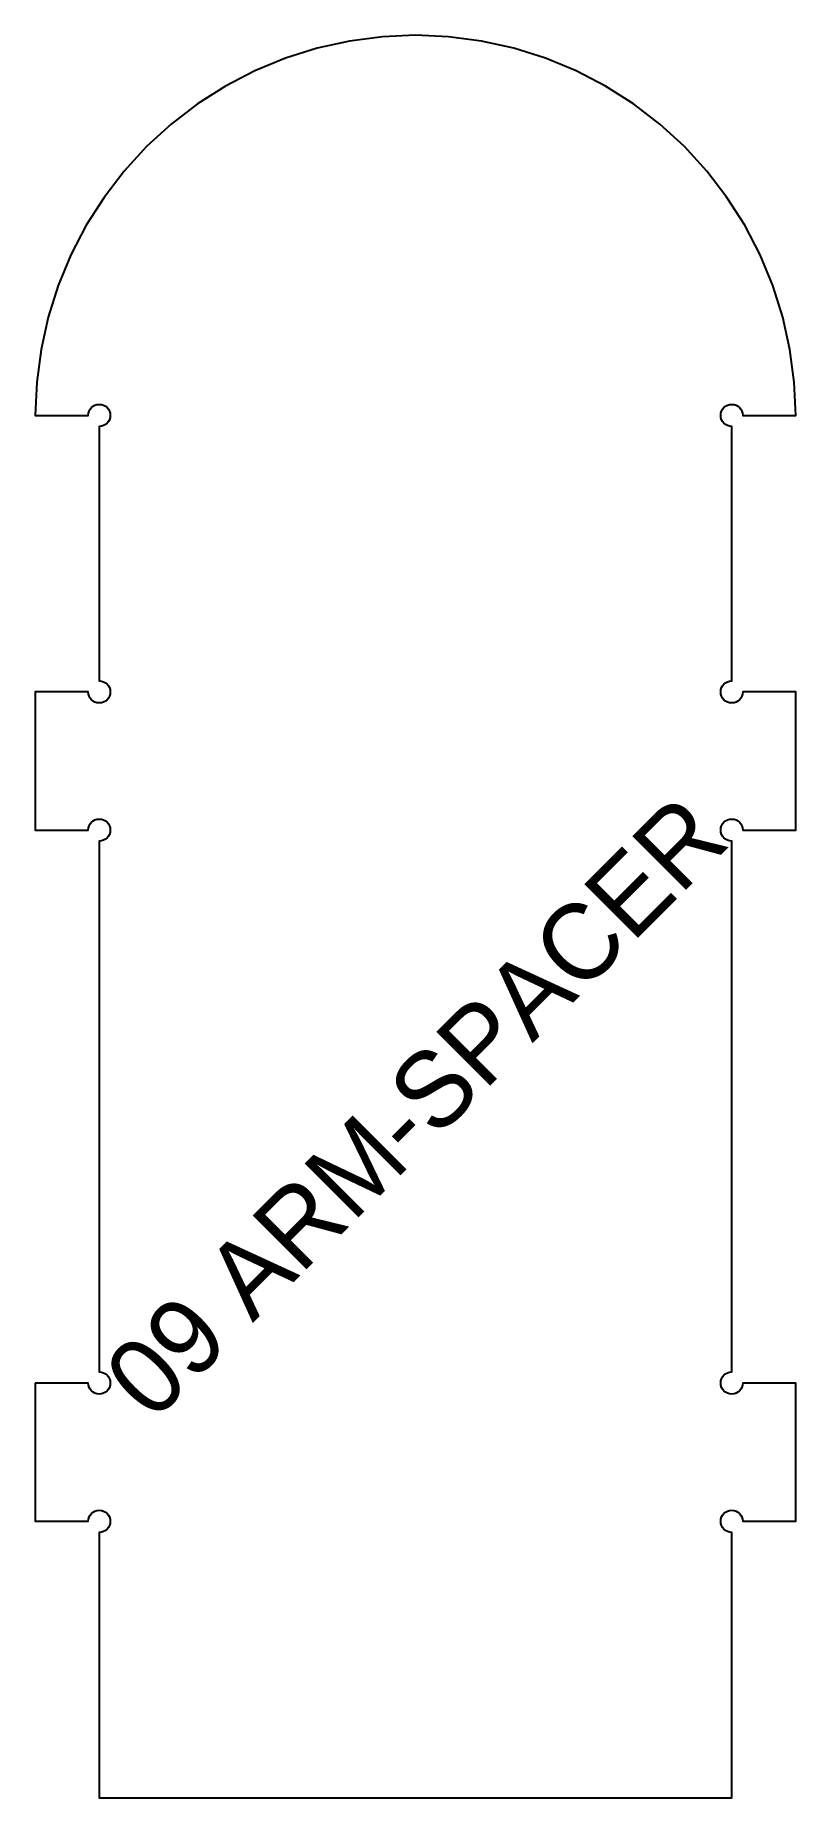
# Model space of a CAD drawing. Header units: millimetres. Extents: x 0 to 220, y 0 to 510.
import ezdxf
from ezdxf.enums import TextEntityAlignment as Align

# ---------------------------------------------------------------- set-up
doc = ezdxf.new("R2010")
doc.units = ezdxf.units.MM
doc.layers.add('CUT', color=1, linetype='Continuous')
doc.layers.add('ENGRAVE-LABEL', color=3, linetype='Continuous')

msp = doc.modelspace()

# ---------------------------------------------------------------- linework, layer by layer
at = {"layer": 'CUT'}
msp.add_lwpolyline([(0, 120), (0, 80), (15.3, 80, -2.41421356), (18.5, 76.8), (18.5, 0), (201.5, 0), (201.5, 76.8, -2.41421356), (204.7, 80), (220, 80), (220, 120), (204.7, 120, -2.41421356), (201.5, 123.2), (201.5, 276.8, -2.41421356), (204.7, 280), (220, 280), (220, 320), (204.7, 320, -2.41421356), (201.5, 323.2), (201.5, 396.8, -2.41421356), (204.7, 400), (220, 400), (219.5814, 409.5871), (218.3289, 419.1013), (216.2518, 428.4701), (213.3662, 437.6222), (209.6939, 446.488), (205.2628, 455), (200.1067, 463.0934), (194.2649, 470.7066), (187.7817, 477.7817), (180.7066, 484.2649), (173.0934, 490.1067), (165, 495.2628), (156.488, 499.6939), (147.6222, 503.3662), (138.4701, 506.2518), (129.1013, 508.3289), (119.5871, 509.5814), (110, 510), (100.4129, 509.5814), (90.8987, 508.3289), (81.5299, 506.2518), (72.3778, 503.3662), (63.512, 499.6939), (55, 495.2628), (46.9066, 490.1067), (39.2934, 484.2649), (32.2183, 477.7817), (25.7351, 470.7066), (19.8933, 463.0934), (14.7372, 455), (10.3061, 446.488), (6.6338, 437.6222), (3.7482, 428.4701), (1.6711, 419.1013), (0.4186, 409.5871), (0, 400), (15.3, 400, -2.41421356), (18.5, 396.8), (18.5, 323.2, -2.41421356), (15.3, 320), (0, 320), (0, 280), (15.3, 280, -2.41421356), (18.5, 276.8), (18.5, 123.2, -2.41421356), (15.3, 120)], format="xyb", close=True, dxfattribs=at)

# ---------------------------------------------------------------- texts
at = {"layer": 'ENGRAVE-LABEL'}
msp.add_text('09 ARM-SPACER', height=22, rotation=45, dxfattribs=at).set_placement((110, 200), align=Align.MIDDLE_CENTER)

doc.saveas('drawing.dxf')
